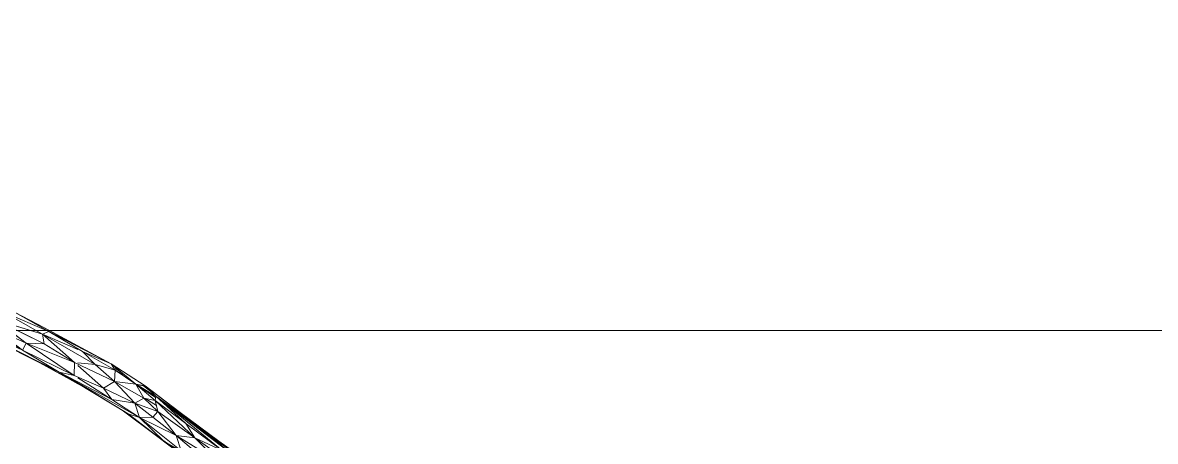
# Model space of a CAD drawing. Header units: inches. Extents: x -1767 to 184, y -1065 to 157.
# Drawn here: x -686.95 to -678.14, y -222.86 to -219.6 of the extents above; entities that cross this region are included whole.
import ezdxf

# ---------------------------------------------------------------- set-up
doc = ezdxf.new("R2010")
doc.units = ezdxf.units.IN
doc.header["$MEASUREMENT"] = 0
for name, color, linetype, lineweight in [('A-DETL-GENF', 92, 'Continuous', 9), ('E-LITE-EQPM', 33, 'Continuous', 9), ('G-IMPT', 8, 'Continuous', 9)]:
    doc.layers.add(name, color=color, linetype=linetype, lineweight=lineweight)

# ---------------------------------------------------------------- blocks, each defined once
blk = doc.blocks.new('flos_pendant16 - flos_pendant - 3D View - _3D__dwg_FLOS_AIM_Pendant_Lamps_dwg-2425-_3D_-5700993-FIRST FLOOR')
at = {"layer": 'G-IMPT'}
for p, q in [((42.697, -13.796), (43.843, -14.412)), ((44.322, -14.074), (43.5, -13.719)), ((43.5, -13.719), (44.206, -14.123)), ((44.206, -14.123), (43.5, -13.719)), ((44.228, -14.002), (43.706, -13.727)), ((44.322, -14.074), (43.706, -13.727)), ((44.511, -14.819), (42.639, -13.87)), ((42.639, -13.87), (43.843, -14.412)), ((43.335, -14.03), (43.906, -14.285)), ((43.335, -14.03), (43.843, -14.412)), ((43.335, -14.03), (43.906, -14.285)), ((44.234, -14.299), (43.346, -13.859)), ((43.906, -14.285), (43.346, -13.859)), ((43.346, -13.859), (44.206, -14.123)), ((44.228, -14.002), (43.987, -13.886)), ((45.457, -14.662), (44.228, -14.002)), ((44.851, -14.345), (44.228, -14.002)), ((44.228, -14.002), (44.851, -14.345)), ((45.457, -14.662), (44.228, -14.002)), ((44.154, -14.648), (43.005, -14.065)), ((44.511, -14.819), (43.005, -14.065)), ((44.322, -14.074), (44.206, -14.123)), ((44.789, -14.64), (44.206, -14.123)), ((45.168, -14.673), (44.206, -14.123)), ((44.851, -14.403), (44.206, -14.123)), ((44.234, -14.299), (44.206, -14.123)), ((45.457, -14.662), (44.322, -14.074)), ((44.935, -14.439), (44.322, -14.074)), ((44.935, -14.439), (44.322, -14.074)), ((43.906, -14.285), (43.843, -14.412)), ((44.511, -14.819), (43.843, -14.412)), ((44.786, -14.877), (43.843, -14.412)), ((43.843, -14.412), (44.786, -14.877)), ((44.789, -14.64), (43.906, -14.285)), ((44.786, -14.877), (43.906, -14.285)), ((44.234, -14.299), (43.906, -14.285)), ((44.789, -14.64), (44.234, -14.299)), ((45.529, -14.78), (44.935, -14.439)), ((45.457, -14.662), (44.935, -14.439)), ((45.168, -14.673), (44.935, -14.439)), ((45.168, -14.673), (44.935, -14.439)), ((44.935, -14.439), (45.457, -14.662)), ((45.529, -14.78), (44.935, -14.439)), ((44.021, -14.57), (44.154, -14.648)), ((44.851, -15.027), (44.115, -14.618)), ((44.115, -14.618), (44.851, -15.027)), ((45.02, -15.121), (44.154, -14.648)), ((44.511, -14.819), (44.154, -14.648)), ((44.789, -14.64), (44.786, -14.877)), ((45.52, -14.986), (44.789, -14.64)), ((44.851, -14.645), (45.168, -14.673)), ((45.168, -14.673), (44.851, -14.645)), ((45.529, -14.78), (45.168, -14.673)), ((45.52, -14.986), (45.168, -14.673)), ((45.52, -14.986), (45.168, -14.673)), ((46.081, -15.063), (45.457, -14.662)), ((45.529, -14.78), (45.457, -14.662)), ((45.911, -15.033), (45.457, -14.662)), ((45.911, -15.033), (45.457, -14.662)), ((45.768, -15.575), (44.511, -14.819)), ((45.02, -15.121), (44.511, -14.819)), ((45.977, -15.644), (44.511, -14.819)), ((45.471, -15.314), (44.511, -14.819)), ((44.511, -14.819), (44.786, -14.877)), ((44.511, -14.819), (45.768, -15.575)), ((45.317, -15.11), (44.786, -14.877)), ((44.786, -14.877), (45.317, -15.11)), ((44.851, -14.695), (45.317, -15.11)), ((45.317, -15.11), (44.851, -14.695)), ((45.529, -14.78), (45.52, -14.986)), ((45.52, -14.986), (45.529, -14.78)), ((45.735, -14.889), (45.523, -14.771)), ((45.523, -14.771), (45.735, -14.889)), ((45.529, -14.78), (45.911, -15.033)), ((45.655, -14.824), (45.531, -14.748)), ((45.655, -14.824), (45.531, -14.748)), ((45.471, -15.314), (44.851, -14.918)), ((44.851, -14.918), (45.471, -15.314)), ((45.52, -14.986), (45.317, -15.11)), ((45.911, -15.033), (45.52, -14.986)), ((45.52, -14.986), (45.889, -15.382)), ((45.52, -14.986), (46.056, -15.294)), ((45.52, -14.986), (45.911, -15.033)), ((46.271, -15.253), (45.911, -15.033)), ((46.263, -15.333), (45.911, -15.033)), ((46.081, -15.063), (45.911, -15.033)), ((45.911, -15.033), (46.056, -15.294)), ((45.911, -15.033), (46.271, -15.253)), ((46.056, -15.294), (45.911, -15.033)), ((46.051, -15.066), (45.915, -15.041)), ((45.915, -15.041), (46.051, -15.066)), ((46.268, -15.277), (45.966, -15.069)), ((45.966, -15.069), (46.099, -15.193)), ((46.174, -15.157), (46.051, -15.066)), ((46.051, -15.066), (46.21, -15.193)), ((46.051, -15.066), (46.174, -15.157)), ((46.21, -15.193), (46.051, -15.066)), ((46.719, -15.556), (46.081, -15.063)), ((47.112, -15.866), (46.081, -15.063)), ((46.271, -15.253), (46.081, -15.063)), ((47.112, -15.866), (46.081, -15.063)), ((45.768, -15.575), (45.02, -15.121)), ((45.658, -15.512), (45.02, -15.121)), ((45.889, -15.382), (45.317, -15.11)), ((45.471, -15.314), (45.317, -15.11)), ((45.471, -15.314), (45.317, -15.11)), ((46.271, -15.253), (46.263, -15.333)), ((47.47, -16.169), (46.271, -15.253)), ((47.112, -15.866), (46.271, -15.253)), ((47.481, -16.248), (46.271, -15.253)), ((46.271, -15.253), (46.818, -15.756)), ((45.977, -15.644), (45.471, -15.314)), ((45.889, -15.382), (45.471, -15.314)), ((45.889, -15.382), (46.056, -15.294)), ((45.977, -15.644), (45.889, -15.382)), ((46.312, -15.534), (45.889, -15.382)), ((46.219, -15.641), (45.889, -15.382)), ((46.219, -15.641), (45.889, -15.382)), ((45.977, -15.644), (45.889, -15.382)), ((46.312, -15.534), (46.056, -15.294)), ((46.263, -15.333), (46.056, -15.294)), ((46.285, -15.424), (46.09, -15.301)), ((46.09, -15.301), (46.285, -15.424)), ((46.818, -15.756), (46.263, -15.333)), ((46.986, -16.015), (46.263, -15.333)), ((46.312, -15.534), (46.263, -15.333)), ((46.818, -15.756), (46.263, -15.333)), ((46.263, -15.333), (46.312, -15.534)), ((46.464, -15.394), (46.623, -15.52)), ((46.623, -15.52), (46.464, -15.394)), ((46.312, -15.998), (45.658, -15.512)), ((45.836, -15.633), (45.658, -15.512)), ((46.428, -16.081), (45.658, -15.512)), ((45.768, -15.575), (45.658, -15.512)), ((45.658, -15.512), (45.768, -15.575)), ((46.428, -16.081), (45.768, -15.575)), ((45.768, -15.575), (45.977, -15.644)), ((45.836, -15.633), (46.312, -15.998)), ((45.977, -15.644), (46.219, -15.641)), ((46.428, -16.081), (45.977, -15.644)), ((45.977, -15.644), (46.647, -15.976)), ((45.977, -15.644), (46.733, -16.254)), ((46.733, -16.254), (45.977, -15.644)), ((46.312, -15.534), (46.219, -15.641)), ((46.647, -15.976), (46.219, -15.641)), ((46.647, -15.976), (46.312, -15.534)), ((46.986, -16.015), (46.312, -15.534)), ((46.312, -15.534), (46.986, -16.015)), ((47.266, -16.004), (46.623, -15.52)), ((47.115, -15.866), (46.623, -15.52)), ((47.42, -16.078), (46.719, -15.556)), ((47.112, -15.866), (46.719, -15.556)), ((46.719, -15.556), (47.115, -15.866)), ((47.42, -16.078), (46.719, -15.556)), ((47.481, -16.248), (46.818, -15.756)), ((46.818, -15.756), (46.986, -16.015)), ((46.986, -16.015), (46.818, -15.756)), ((46.818, -15.756), (47.481, -16.248)), ((47.47, -16.169), (47.112, -15.866)), ((48.066, -16.57), (47.112, -15.866)), ((47.112, -15.866), (48.022, -16.504)), ((47.112, -15.866), (47.42, -16.078)), ((47.75, -16.312), (47.115, -15.866)), ((47.266, -16.004), (47.115, -15.866)), ((47.42, -16.078), (47.115, -15.866)), ((47.038, -16.548), (46.312, -15.998)), ((47.151, -16.57), (46.312, -15.998)), ((47.184, -16.639), (46.312, -15.998)), ((46.312, -15.998), (46.428, -16.081)), ((47.038, -16.548), (46.428, -16.081)), ((46.428, -16.081), (46.733, -16.254)), ((46.428, -16.081), (46.87, -16.416)), ((47.417, -16.446), (46.647, -15.976)), ((46.647, -15.976), (46.986, -16.015)), ((46.647, -15.976), (46.733, -16.254)), ((46.647, -15.976), (47.12, -16.375)), ((46.647, -15.976), (47.417, -16.446)), ((47.678, -16.507), (46.986, -16.015)), ((47.481, -16.248), (46.986, -16.015)), ((47.417, -16.446), (46.986, -16.015)), ((47.417, -16.446), (46.986, -16.015)), ((47.75, -16.312), (47.266, -16.004)), ((47.929, -16.507), (47.266, -16.004)), ((48.022, -16.504), (47.42, -16.078)), ((47.75, -16.312), (47.42, -16.078))]:
    blk.add_line(p, q, dxfattribs=at)
at = {"layer": 'G-IMPT', "flags": 128}
for points in [[(41.512, -13.357), (42.557, -13.84), (43.005, -14.065), (44.511, -14.819)], [(42.639, -13.87), (42.081, -13.628), (43.005, -14.065), (42.639, -13.87), (44.511, -14.819)], [(43.5, -13.719), (43.346, -13.859), (44.206, -14.123), (45.168, -14.673)], [(45.529, -14.78), (45.457, -14.662), (44.322, -14.074), (43.5, -13.719)], [(44.322, -14.074), (43.706, -13.727), (44.228, -14.002), (43.987, -13.886)], [(43.906, -14.285), (43.346, -13.859), (44.234, -14.299)], [(43.392, -14.252), (43.005, -14.065), (44.154, -14.648), (44.955, -15.086)], [(44.322, -14.074), (44.206, -14.123), (44.234, -14.299), (43.906, -14.285), (43.843, -14.412)], [(44.851, -14.403), (44.206, -14.123), (44.789, -14.64), (45.52, -14.986)], [(44.786, -14.877), (44.511, -14.819), (43.843, -14.412)], [(44.789, -14.64), (43.906, -14.285), (44.786, -14.877)], [(44.234, -14.299), (44.789, -14.64), (44.786, -14.877)], [(44.511, -14.819), (44.154, -14.648), (44.021, -14.57)], [(45.168, -14.673), (45.529, -14.78), (45.911, -15.033)], [(45.457, -14.662), (46.081, -15.063), (45.911, -15.033)], [(45.471, -15.314), (44.511, -14.819), (45.977, -15.644)], [(45.889, -15.382), (45.317, -15.11), (45.52, -14.986)], [(46.056, -15.294), (45.889, -15.382), (45.52, -14.986)], [(45.889, -15.382), (46.312, -15.534), (46.056, -15.294), (45.52, -14.986)], [(45.911, -15.033), (46.263, -15.333), (46.056, -15.294)], [(46.268, -15.277), (45.966, -15.069), (46.099, -15.193)], [(46.719, -15.556), (47.112, -15.866), (46.271, -15.253), (46.081, -15.063), (46.719, -15.556), (47.115, -15.866), (47.75, -16.312), (48.443, -16.785), (47.929, -16.507)], [(46.986, -16.015), (46.263, -15.333), (46.271, -15.253), (46.818, -15.756)], [(47.481, -16.248), (46.271, -15.253), (47.47, -16.169)], [(45.889, -15.382), (45.471, -15.314), (45.977, -15.644), (45.768, -15.575), (46.428, -16.081)], [(45.836, -15.633), (45.658, -15.512), (46.428, -16.081)], [(45.658, -15.512), (46.312, -15.998), (47.038, -16.548)], [(45.836, -15.633), (46.312, -15.998), (47.184, -16.639), (48.303, -17.365), (47.824, -17.095), (48.558, -17.557), (47.898, -17.128), (48, -17.139)], [(45.977, -15.644), (46.219, -15.641), (46.312, -15.534)], [(45.977, -15.644), (46.647, -15.976), (46.219, -15.641)], [(47.151, -16.57), (46.312, -15.998), (46.428, -16.081), (45.977, -15.644)], [(46.312, -15.534), (46.647, -15.976), (46.986, -16.015)], [(47.266, -16.004), (46.623, -15.52), (47.115, -15.866)], [(47.47, -16.169), (48.066, -16.57), (47.112, -15.866), (48.022, -16.504)], [(47.766, -16.402), (47.929, -16.507), (47.266, -16.004), (47.115, -15.866), (47.42, -16.078), (47.112, -15.866), (47.47, -16.169), (48.085, -16.653), (47.481, -16.248)], [(47.12, -16.375), (46.647, -15.976), (46.733, -16.254), (46.428, -16.081), (46.87, -16.416), (47.038, -16.548), (47.824, -17.095), (47.898, -17.128), (48.652, -17.576), (48.558, -17.557), (48.484, -17.51), (47.824, -17.095), (47.184, -16.639), (47.615, -16.887)], [(47.678, -16.507), (46.986, -16.015), (47.481, -16.248)], [(48.085, -16.653), (48.616, -16.958), (48.066, -16.57), (48.022, -16.504), (47.42, -16.078), (47.75, -16.312), (47.266, -16.004)]]:
    blk.add_lwpolyline(points, dxfattribs=at)
blk = doc.blocks.new('flos_pendant16 - flos_pendant - 3D View - _3D__dwg-5700992-FIRST FLOOR')
at = {"xscale": 0.426201584994806, "yscale": 0.426201584994806, "zscale": 0.426201584994806}
blk.add_blockref('flos_pendant16 - flos_pendant - 3D View - _3D__dwg_FLOS_AIM_Pendant_Lamps_dwg-2425-_3D_-5700993-FIRST FLOOR', (0.7054, -0.3763), dxfattribs=at)
blk = doc.blocks.new('flos_pendant16 - flos_pendant16 2-5682999-FIRST FLOOR')
blk.add_blockref('flos_pendant16 - flos_pendant - 3D View - _3D__dwg-5700992-FIRST FLOOR', (0, 0))

msp = doc.modelspace()

# ---------------------------------------------------------------- hatches: boundary and pattern name
at = {"layer": 'A-DETL-GENF'}
h = msp.add_hatch(dxfattribs=at)
h.set_pattern_fill('FP1_12', style=0, pattern_type=2)
h.set_pattern_definition([(0, (0, 0), (0, 6), [])])
h.paths.add_polyline_path([(-850.187, -314.9479), (-830.0626, -314.9479), (-830.0626, -299.7935), (-556.7791, -299.7935), (-556.7791, -106.8365), (-967.9152, -51.6245), (-967.9152, -314.9479), (-962.3651, -314.9479), (-962.3651, -308.8001), (-932.3651, -308.8001), (-932.3651, -314.9479), (-853.937, -314.9479)], flags=0)
h.paths.add_polyline_path([(-751.7044, -218.2571), (-751.7044, -218.257), (-751.6517, -218.2502)], flags=0)
h.paths.add_polyline_path([(-801.0716, -213.4245), (-801.0716, -213.4244), (-801.0102, -213.4245)], flags=0)

# ---------------------------------------------------------------- block references
at = {"layer": 'E-LITE-EQPM'}
msp.add_blockref('flos_pendant16 - flos_pendant16 2-5682999-FIRST FLOOR', (-706.3416, -215.6305), dxfattribs=at)

doc.saveas('drawing.dxf')
